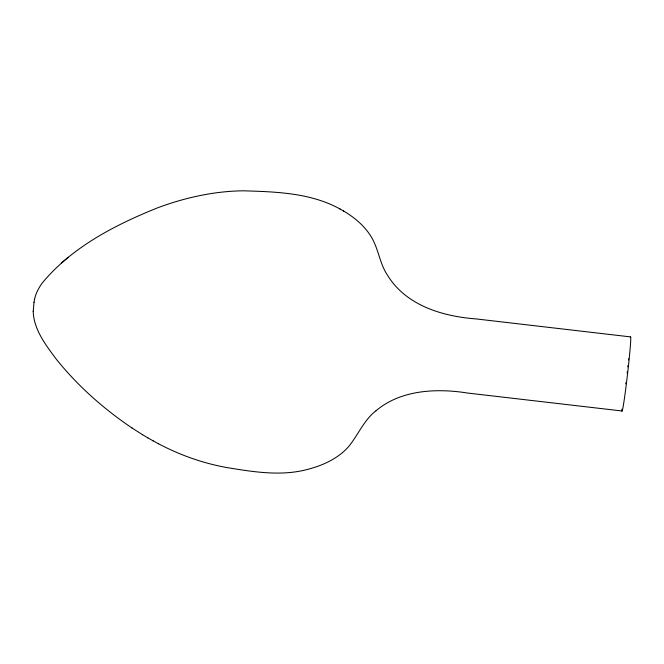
<?xml version="1.0" encoding="UTF-8"?>
<svg xmlns="http://www.w3.org/2000/svg" width="664" height="664" viewBox="0 0 664 664"><rect width="100%" height="100%" fill="white"/><g stroke="black" fill="none" stroke-linecap="round" stroke-linejoin="round"><path stroke-width="1" d="M34.038 302.153L33.2 311.308M34.503 299.53C35.632 293.571 38.62 288.143 42.064 283.229C71.803 247.132 115.079 224.905 157.775 207.757C185.115 197.606 214.024 191.166 243.256 190.809C276.008 191.788 310.686 192.776 340.084 209.035M34.013 302.303L34.553 299.232M376.106 410.709C364.42 419.465 358.303 434.497 349.115 446.025C339.005 457.811 324.472 464.767 309.731 468.809C282.665 476.71 254.246 472.038 227.038 467.597C203.035 463.289 179.803 455.047 158.273 443.635M68.292 257.275L61.337 263.019M375.99 410.808C400.599 389.793 436.696 388.075 467.697 393.055L622.077 410.983M630.642 336.905L476.304 318.944C442.631 316.404 406.285 305.647 387.593 275.394C380.074 264.073 379.244 252.519 373.019 240.036C366.561 227.503 355.481 218.033 343.495 210.969M152.969 440.763L158.464 443.735M33.2 311.242C33.698 329.659 45.907 345.131 56.374 359.315C77.821 385.967 103.709 408.908 132.036 428.014L132.202 428.106M339.885 208.919L343.686 211.077M147.682 437.767L153.152 440.871M142.42 434.638L147.856 437.866M132.036 428.014L142.602 434.729M628.625 358.767A22.385 0.73 -83.4 0 1 628.517 359.963M627.995 365.399A22.385 0.73 -83.4 0 1 627.837 366.885M627.331 371.525A22.385 0.73 -83.4 0 1 627.156 373.11M626.019 382.414A22.385 0.73 -83.4 0 1 625.828 383.867M630.344 337.511A37.309 1.212 -83.4 0 1 627.248 376.513A37.309 1.212 -83.4 0 1 621.853 409.157"/></g></svg>
